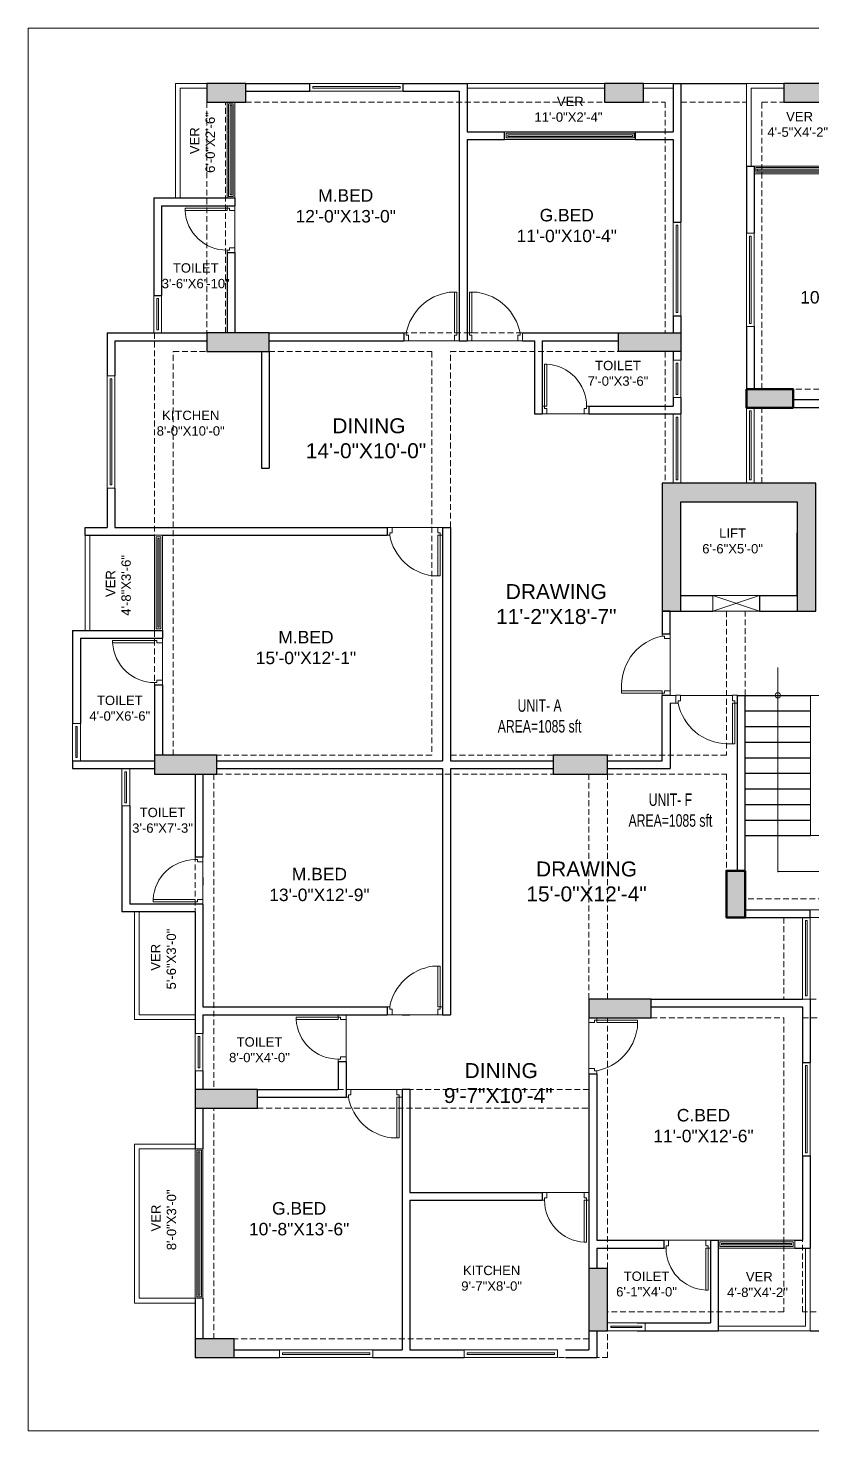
# Model space of a CAD drawing. Header units: feet. Extents: x 26 to 44756, y -209071 to 1253.
# Drawn here: x 26 to 529, y 95 to 996 of the extents above; entities that cross this region are included whole.
import ezdxf

# ---------------------------------------------------------------- set-up
doc = ezdxf.new("R2010")
doc.units = ezdxf.units.FT
doc.header["$MEASUREMENT"] = 0
doc.linetypes.add('DASHED2', pattern=[0.375, 0.25, -0.125])
doc.layers.get('0').update_dxf_attribs({"lineweight": 0})
for name, color, linetype, lineweight in [('Beam_Zakirul', 3, 'Continuous', 15), ('COLUMN', 1, 'Continuous', 50), ('Column Hatch_Zakirul', 126, 'Continuous', 5), ('Column_Zakirul', 10, 'Continuous', 30), ('DOOR', 13, 'Continuous', 20), ('VER', 30, 'Continuous', 15), ('wall', 250, 'Continuous', 0), ('WALL (I)', 7, 'Continuous', 0), ('WALL 0.30', 3, 'Continuous', 0), ('WIN', 132, 'Continuous', 9)]:
    doc.layers.add(name, color=color, linetype=linetype, lineweight=lineweight)
doc.styles.add('a', font='times.ttf', dxfattribs={"height": 1})
doc.styles.add('arial narrow', font='ARIALN.TTF')
doc.styles.add('TNR', font='ARIALN.TTF', dxfattribs={"width": 0.7, "height": 8})

# ---------------------------------------------------------------- blocks, each defined once
blk = doc.blocks.new('d 36')
at = {"layer": 'DOOR'}
for p, q in [((114513.84, 20341.86), (114508.84, 20341.86)), ((114512.34, 20315.79), (114512.34, 20341.86)), ((114513.84, 20315.79), (114513.84, 20341.86)), ((114479.84, 20315.79), (114481.34, 20315.79)), ((114479.84, 20310.79), (114482.84, 20310.79)), ((114481.34, 20314.29), (114482.84, 20314.29)), ((114482.84, 20310.79), (114512.34, 20310.79)), ((114512.34, 20315.79), (114513.84, 20315.79)), ((114513.84, 20314.29), (114512.34, 20314.29)), ((114515.34, 20310.79), (114512.34, 20310.79)), ((114515.34, 20315.79), (114513.84, 20315.79))]:
    blk.add_line(p, q, dxfattribs=at)
for points in [[(114481.34, 20314.29), (114481.34, 20315.79)], [(114482.84, 20310.79), (114482.84, 20314.29)], [(114512.34, 20310.79), (114512.34, 20314.29)], [(114513.84, 20314.29), (114513.84, 20315.79)]]:
    blk.add_lwpolyline(points, dxfattribs=at)
blk.add_arc((114513.35, 20309.56), 32.61, 97.94778, 168.98864, dxfattribs=at)
blk = doc.blocks.new('D2')
at = {"layer": 'DOOR', "linetype": 'ByBlock'}
for p, q in [((-5, 0), (-5, -1.5)), ((0, 0), (0, -3)), ((-3.5, -1.5), (-3.5, -3)), ((-31.96, -27), (-31.96, -28.5)), ((-5, -27), (-31.96, -27)), ((-5, -27), (-5, -28.5)), ((-3.5, -28.5), (-3.5, -27)), ((0, -30), (0, -27)), ((-5, -28.5), (-31.96, -28.5)), ((-5, -30), (-5, -28.5))]:
    blk.add_line(p, q, dxfattribs=at)
for points in [[(-3.5, -1.5), (-5, -1.5)], [(0, -3), (-3.5, -3)], [(0, -27), (-3.5, -27)], [(-3.5, -28.5), (-5, -28.5)]]:
    blk.add_lwpolyline(points, dxfattribs=at)
blk.add_arc((-5, -28.5), 27, 90, 176.81526, dxfattribs=at)
blk = doc.blocks.new('DOOOO')
at = {"layer": 'DOOR'}
blk.add_line((103921.78, 4820.01), (103945.78, 4820.01), dxfattribs=at)
at = {"layer": 'DOOR', "rotation": 270}
blk.add_blockref('D2', (103948.78, 4820.01), dxfattribs=at)
blk = doc.blocks.new('d40')
at = {"layer": 'DOOR'}
for p, q in [((66129.59, 28438.54), (66124.59, 28438.54)), ((66128.09, 28412.47), (66128.09, 28438.54)), ((66129.59, 28412.47), (66129.59, 28438.54)), ((66091.59, 28412.47), (66093.09, 28412.47)), ((66093.09, 28410.97), (66094.59, 28410.97)), ((66128.09, 28412.47), (66129.59, 28412.47)), ((66129.59, 28410.97), (66128.09, 28410.97)), ((66131.09, 28412.47), (66129.59, 28412.47)), ((66091.59, 28407.47), (66094.59, 28407.47)), ((66131.09, 28407.47), (66128.09, 28407.47))]:
    blk.add_line(p, q, dxfattribs=at)
for points in [[(66093.09, 28410.97), (66093.09, 28412.47)], [(66094.59, 28407.47), (66094.59, 28410.97)], [(66128.09, 28407.47), (66128.09, 28410.97)], [(66129.59, 28410.97), (66129.59, 28412.47)]]:
    blk.add_lwpolyline(points, dxfattribs=at)
blk.add_arc((66124.92, 28406.07), 32.47, 90.58736, 168.63094, dxfattribs=at)

msp = doc.modelspace()

# ---------------------------------------------------------------- hatches: boundary and pattern name
at = {"layer": 'Column Hatch_Zakirul'}
h = msp.add_hatch(dxfattribs=at)
h.set_pattern_fill('AR-CONC', color=256, scale=0.8, style=0)
h.set_pattern_definition([(50, (-10110.084, 21324.4655), (5.7380815, -0.5020171), [0.6, -6.6]), (355, (-10110.084, 21324.4655), (-1.1100107, 6.017537), [0.48, -5.28]), (100.451444, (-10109.6057, 21324.4237), (4.6280708, 5.5155199), [0.5099215, -5.6091369]), (46.1842, (-10110.084, 21326.0655), (8.5379306, -1.3241542), [0.9, -9.9]), (96.635635, (-10109.372, 21325.955), (7.4772956, 7.7929488), [0.7648827, -8.41371]), (351.184164, (-10110.084, 21326.0655), (7.4772956, 7.7929488), [0.72, -7.92]), (21, (-10109.284, 21325.6655), (4.7752564, -3.2209511), [0.6, -6.6]), (326, (-10109.284, 21325.6655), (1.9465227, 5.8012004), [0.48, -5.28]), (71.451445, (-10108.886, 21325.397), (6.721779, 2.5802492), [0.5099215, -5.6091369]), (37.5, (-10110.0839, 21324.4655), (0.09727884, 2.66315083), [0, -5.216, 0, -5.36, 0, -5.3]), (7.5, (-10110.084, 21324.4655), (2.1045563, 3.1552937), [0, -3.056, 0, -5.096, 0, -2.02]), (327.5, (-10111.8679, 21324.4655), (4.27057949, -0.18043897), [0, -2, 0, -6.24, 0, -8.28]), (317.5, (-10112.668, 21324.4655), (4.66548935, 0.80083986), [0, -2.6, 0, -4.144, 0, -5.88])])
h.paths.add_polyline_path([(758.43, 763.9), (770.43, 763.9), (770.43, 723.9), (758.43, 723.9)])
h.paths.add_polyline_path([(395.61, 959.99), (395.61, 947.99), (420.61, 947.99), (420.61, 959.99)])
h.paths.add_polyline_path([(510.61, 959.99), (510.61, 947.99), (535.61, 947.99), (535.61, 959.99)])
h.paths.add_polyline_path([(385.61, 159.7), (397.61, 159.7), (397.61, 199.7), (385.61, 199.7)])
h.paths.add_polyline_path([(1177.93, 948.02), (1189.93, 948.02), (1189.93, 973.02), (1177.93, 973.02)])
h.paths.add_polyline_path([(404.61, 799.9), (444.61, 799.9), (444.61, 787.9), (404.61, 787.9)])
h.paths.add_polyline_path([(936.83, 567.36), (924.83, 567.36), (924.83, 485.15), (1038.83, 485.15), (1038.83, 567.36), (1026.83, 567.36), (1026.83, 497.15), (936.83, 497.15)])
h.paths.add_polyline_path([(531.11, 703.58), (432.61, 703.58), (432.61, 621.36), (444.61, 621.36), (444.61, 691.58), (519.11, 691.58), (519.11, 621.36), (531.11, 621.36)])
h.paths.add_polyline_path([(362.61, 528.88), (362.61, 516.88), (397.61, 516.88), (397.61, 528.88)])
h.paths.add_polyline_path([(700.82, 567.36), (700.82, 555.36), (730.82, 555.36), (730.82, 567.36)])
h.paths.add_polyline_path([(486.61, 763.9), (486.61, 751.9), (516.61, 751.9), (516.61, 763.9)])
h.paths.add_polyline_path([(973.83, 392.46), (985.83, 392.46), (985.83, 427.46), (973.83, 427.46)])
h.paths.add_polyline_path([(385.61, 372.46), (385.61, 360.46), (425.61, 360.46), (425.61, 372.46)])
h.paths.add_polyline_path([(672.82, 372.46), (672.82, 360.46), (712.82, 360.46), (712.82, 372.46)])
h.paths.add_polyline_path([(605.81, 621.36), (605.81, 633.36), (575.81, 633.36), (575.81, 621.36)])
h.paths.add_polyline_path([(485.81, 454.82), (473.81, 454.82), (473.81, 424.82), (485.81, 424.82)])
h.paths.add_polyline_path([(587.81, 454.82), (575.81, 454.82), (575.81, 424.82), (587.81, 424.82)])
h.paths.add_polyline_path([(140.43, 799.9), (140.43, 787.9), (180.43, 787.9), (180.43, 799.9)])
h.paths.add_polyline_path([(1181.43, 485.15), (1196.43, 485.15), (1196.43, 530.15), (1181.43, 530.15)])
h.paths.add_polyline_path([(140.43, 959.99), (140.43, 947.99), (165.43, 947.99), (165.43, 959.99)])
h.paths.add_polyline_path([(106.94, 528.88), (106.94, 516.88), (146.94, 516.88), (146.94, 528.88)])
h.paths.add_polyline_path([(1311.43, 763.9), (1311.43, 751.9), (1276.43, 751.9), (1276.43, 763.9)])
h.paths.add_polyline_path([(1061.83, 763.9), (1061.83, 751.9), (1026.83, 751.9), (1026.83, 763.9)])
h.paths.add_polyline_path([(906.83, 763.9), (906.83, 751.9), (936.83, 751.9), (936.83, 763.9)])
h.paths.add_polyline_path([(740.43, 959.99), (740.43, 944.99), (770.43, 944.99), (770.43, 959.99)])
h.paths.add_polyline_path([(1414.43, 746.4), (1426.43, 746.4), (1426.43, 776.4), (1414.43, 776.4)])
h.paths.add_polyline_path([(985.83, 189.7), (985.83, 219.7), (973.83, 219.7), (973.83, 189.7)])
h.paths.add_polyline_path([(1181.43, 216.14), (1193.43, 216.14), (1193.43, 246.14), (1181.43, 246.14)])
h.paths.add_polyline_path([(712.82, 189.7), (712.82, 219.7), (700.82, 219.7), (700.82, 189.7)])
h.paths.add_polyline_path([(1414.43, 938.02), (1426.43, 938.02), (1426.43, 973.02), (1414.43, 973.02)])
h.paths.add_polyline_path([(948.83, 943.02), (960.83, 943.02), (960.83, 973.02), (948.83, 973.02)])
h.paths.add_polyline_path([(1391.43, 497.36), (1391.43, 485.36), (1426.43, 485.36), (1426.43, 497.36)])
h.paths.add_polyline_path([(1357.55, 216.14), (1369.55, 216.14), (1369.55, 241.14), (1357.55, 241.14)])
h.paths.add_polyline_path([(132.94, 314.46), (132.94, 302.46), (172.94, 302.46), (172.94, 314.46)])
h.paths.add_polyline_path([(132.94, 154.46), (132.94, 142.46), (157.94, 142.46), (157.94, 154.46)])

# ---------------------------------------------------------------- linework, layer by layer
at = {"color": 7, "lineweight": 25, "ltscale": 2}
for p, q in [((165.43, 959.99, 821.93), (206.43, 959.99, 821.93)), ((165.43, 954.99, 821.93), (206.43, 954.99, 821.93)), ((165.43, 954.99, 821.93), (206.43, 954.99, 821.93)), ((206.43, 954.99, 821.93), (206.43, 959.99, 821.93)), ((266.43, 959.99, 821.93), (307.43, 959.99, 821.93)), ((266.43, 954.99, 821.93), (266.43, 959.99, 821.93)), ((266.43, 954.99, 821.93), (296.43, 954.99, 821.93)), ((266.43, 954.99, 821.93), (302.43, 954.99, 821.93)), ((302.43, 954.99, 821.93), (302.43, 794.9, 821.93)), ((307.43, 959.99, 821.93), (307.43, 928.99, 821.93)), ((439.61, 959.99, 821.93), (439.61, 928.93, 821.93)), ((439.61, 959.99, 821.93), (486.61, 959.99, 821.93)), ((444.61, 959.99, 821.93), (444.61, 870.95, 821.93)), ((444.61, 959.99, 821.93), (444.61, 870.95, 821.93)), ((307.43, 928.99, 821.93), (331.52, 928.99, 821.93)), ((331.52, 923.99, 821.93), (331.52, 928.99, 821.93)), ((415.52, 928.93, 821.93), (439.61, 928.93, 821.93)), ((415.52, 923.93, 821.93), (415.52, 928.93, 821.93)), ((307.43, 923.99, 821.93), (307.43, 794.9, 821.93)), ((307.43, 923.99, 821.93), (331.52, 923.99, 821.93)), ((415.52, 923.93, 821.93), (439.61, 923.93, 821.93)), ((439.61, 923.93, 821.93), (439.61, 870.95, 821.93)), ((439.61, 914.99, 821.93), (439.61, 870.95, 821.93)), ((486.61, 906.97, 821.93), (491.61, 906.97, 821.93)), ((486.61, 906.97, 821.93), (486.61, 863.94, 821.93)), ((491.61, 906.97, 821.93), (491.61, 863.94, 821.93)), ((106.43, 886.49, 821.93), (106.43, 823.9, 821.93)), ((106.43, 886.49, 821.93), (153.43, 886.49, 821.93)), ((153.43, 886.49, 821.93), (158.43, 886.49, 821.93)), ((158.43, 886.49, 821.93), (158.43, 881.49, 821.93)), ((111.43, 881.49, 821.93), (111.43, 823.9, 821.93)), ((111.43, 881.49, 821.93), (158.43, 881.49, 821.93)), ((439.61, 870.95, 821.93), (444.61, 870.95, 821.93)), ((153.43, 851.49, 821.93), (153.43, 799.9, 821.93)), ((153.43, 851.49, 821.93), (158.43, 851.49, 821.93)), ((158.43, 851.49, 821.93), (158.43, 799.9, 821.93)), ((106.43, 823.9, 821.93), (111.43, 823.9, 821.93)), ((439.61, 810.95, 821.93), (439.61, 799.9, 821.93)), ((439.61, 810.95, 821.93), (439.61, 799.9, 821.93)), ((439.61, 810.95, 821.93), (444.61, 810.95, 821.93)), ((444.61, 810.95, 821.93), (444.61, 799.9, 821.93)), ((444.61, 810.95, 821.93), (444.61, 782.4, 821.93)), ((486.61, 803.94, 821.93), (486.61, 763.9, 821.93)), ((491.61, 803.94, 821.93), (491.61, 763.9, 821.93)), ((76.52, 799.9, 821.93), (140.43, 799.9, 821.93)), ((76.52, 799.9, 821.93), (76.52, 772.36, 821.93)), ((81.52, 794.9, 821.93), (140.43, 794.9, 821.93)), ((81.52, 794.9, 821.93), (81.52, 772.36, 821.93)), ((180.43, 799.9, 821.93), (266.93, 799.9, 821.93)), ((180.43, 794.9, 821.93), (266.93, 794.9, 821.93)), ((266.93, 799.9, 821.93), (266.93, 794.9, 821.93)), ((302.43, 794.9, 821.93), (307.43, 794.9, 821.93)), ((342.93, 799.9, 821.93), (439.61, 799.9, 821.93)), ((342.93, 794.9, 821.93), (350.61, 794.9, 821.93)), ((350.61, 794.9, 821.93), (350.61, 747.9, 821.93)), ((355.61, 794.9, 821.93), (355.61, 747.9, 821.93)), ((355.61, 794.9, 821.93), (404.61, 794.9, 821.93)), ((175.43, 787.9, 821.93), (175.43, 713.05, 821.93)), ((180.43, 787.9, 821.93), (180.43, 713.05, 821.93)), ((439.61, 787.9, 821.93), (439.61, 782.4, 821.93)), ((439.61, 787.9, 821.93), (439.61, 782.4, 821.93)), ((444.61, 787.9, 821.93), (444.61, 782.4, 821.93)), ((444.61, 787.9, 821.93), (444.61, 782.4, 821.93)), ((439.61, 758.4, 821.93), (439.61, 752.9, 821.93)), ((439.61, 758.4, 821.93), (439.61, 752.9, 821.93)), ((444.61, 758.4, 821.93), (444.61, 747.9, 821.93)), ((444.61, 758.4, 821.93), (444.61, 747.9, 821.93)), ((622.79, 756.9, 821.93), (516.61, 756.9, 821.93)), ((350.61, 747.9, 821.93), (355.61, 747.9, 821.93)), ((385.61, 752.9, 821.93), (385.61, 747.9, 821.93)), ((385.61, 752.9, 821.93), (439.61, 752.9, 821.93)), ((385.61, 747.9, 821.93), (444.61, 747.9, 821.93)), ((622.79, 751.9, 821.93), (516.61, 751.9, 821.93)), ((175.43, 713.05, 821.93), (180.43, 713.05, 821.93)), ((76.52, 700.36, 821.93), (76.52, 675.05, 821.93)), ((76.52, 700.36, 821.93), (76.52, 675.05, 821.93)), ((81.52, 700.36, 821.93), (81.52, 675.05, 821.93)), ((81.52, 700.36, 821.93), (81.52, 675.05, 821.93)), ((459.11, 691.58, 821.93), (519.11, 691.58, 821.93)), ((62.35, 675.05, 821.93), (76.52, 675.05, 821.93)), ((62.35, 670.05, 821.93), (62.35, 675.05, 821.93)), ((62.35, 670.05, 821.93), (106.94, 670.05, 821.93)), ((81.52, 675.05, 821.93), (256.25, 675.05, 821.93)), ((111.94, 670.05, 821.93), (256.25, 670.05, 821.93)), ((256.25, 675.05, 821.93), (256.25, 670.05, 821.93)), ((291.75, 675.05, 821.93), (291.75, 525.38, 821.93)), ((291.75, 675.05, 821.93), (296.75, 675.05, 821.93)), ((296.75, 675.05, 821.93), (296.75, 525.38, 821.93)), ((519.11, 631.36, 821.93), (519.11, 671.58, 821.93)), ((444.61, 631.36, 821.93), (465.11, 631.36, 821.93)), ((495.11, 631.36, 821.93), (495.11, 621.36, 821.93)), ((495.11, 631.36, 821.93), (519.11, 631.36, 821.93)), ((444.61, 621.36, 821.93), (465.11, 621.36, 821.93)), ((495.11, 621.36, 821.93), (529.04, 621.36, 821.93)), ((54.35, 609.05, 821.93), (54.35, 549.38, 821.93)), ((54.35, 609.05, 821.93), (106.94, 609.05, 821.93)), ((59.35, 604.05, 821.93), (59.35, 549.38, 821.93)), ((59.35, 604.05, 821.93), (111.94, 604.05, 821.93)), ((106.94, 609.05, 821.93), (111.94, 609.05, 821.93)), ((111.94, 609.05, 821.93), (111.94, 604.05, 821.93)), ((106.94, 574.05, 821.93), (111.94, 574.05, 821.93)), ((106.94, 574.05, 821.93), (106.94, 525.99, 821.93)), ((111.94, 574.05, 821.93), (111.94, 528.88, 821.93)), ((432.61, 525.38), (432.61, 567.36)), ((437.61, 567.36), (432.61, 567.36)), ((480.81, 454.82, 821.93), (480.81, 567.36, 821.93)), ((480.81, 567.36, 821.93), (527.81, 567.36, 821.93)), ((485.81, 454.82, 821.93), (485.81, 567.36, 821.93)), ((437.61, 562.36), (437.61, 520.38)), ((485.81, 557.36, 821.93), (527.81, 557.36, 821.93)), ((485.81, 547.36, 821.93), (527.81, 547.36, 821.93)), ((485.81, 537.36, 821.93), (527.81, 537.36, 821.93)), ((54.35, 525.38, 821.93), (54.35, 520.38, 821.93)), ((54.35, 525.38, 821.93), (106.94, 525.38, 821.93)), ((146.94, 525.38, 821.93), (291.75, 525.38, 821.93)), ((296.75, 525.38, 821.93), (362.61, 525.38, 821.93)), ((397.61, 525.38, 821.93), (432.61, 525.38, 821.93)), ((485.81, 527.36, 821.93), (527.81, 527.36, 821.93)), ((54.35, 520.38, 821.93), (106.94, 520.38, 821.93)), ((132.94, 516.88, 821.93), (132.94, 463.46, 821.93)), ((137.94, 516.88, 821.93), (137.94, 463.46, 821.93)), ((146.94, 520.38, 821.93), (291.75, 520.38, 821.93)), ((291.75, 520.38, 821.93), (291.75, 362.46, 821.93)), ((296.75, 520.38, 821.93), (296.75, 362.46, 821.93)), ((296.75, 520.38, 821.93), (362.61, 520.38, 821.93)), ((397.61, 520.38, 821.93), (437.61, 520.38, 821.93)), ((485.81, 517.36, 821.93), (527.81, 517.36, 821.93)), ((485.81, 507.36, 821.93), (527.81, 507.36, 821.93)), ((85.94, 496.38, 821.93), (85.94, 428.46, 821.93)), ((90.94, 496.38, 821.93), (90.94, 433.46, 821.93)), ((485.81, 497.36, 821.93), (527.81, 497.36, 821.93)), ((485.81, 487.36, 821.93), (527.81, 487.36, 821.93)), ((485.81, 477.36, 821.93), (527.81, 477.36, 821.93)), ((137.94, 463.46, 821.93), (132.94, 463.46, 821.93)), ((137.94, 450.46, 821.93), (137.94, 445.46, 821.93)), ((137.94, 433.46, 821.93), (90.94, 433.46, 821.93)), ((137.94, 433.46, 821.93), (137.94, 367.46, 821.93)), ((132.94, 428.46, 821.93), (85.94, 428.46, 821.93)), ((132.94, 428.46, 821.93), (132.94, 350.46, 821.93)), ((485.81, 429.82, 821.93), (527.6, 429.82, 821.93)), ((485.81, 424.82, 821.93), (527.6, 424.82, 821.93)), ((527.6, 424.82, 821.93), (527.6, 429.82, 821.93)), ((425.61, 372.46, 821.93), (517.61, 372.46, 821.93)), ((425.61, 372.46, 821.93), (522.61, 372.46, 821.93)), ((527.6, 372.46, 821.93), (527.6, 331.79, 821.93)), ((137.94, 367.46, 821.93), (256.25, 367.46, 821.93)), ((137.94, 362.46, 821.93), (256.25, 362.46, 821.93)), ((137.94, 362.46, 821.93), (137.94, 350.46, 821.93)), ((256.25, 367.46, 821.93), (256.25, 362.46, 821.93)), ((265.75, 362.46, 821.93), (270.75, 362.46, 821.93)), ((291.75, 362.46, 821.93), (296.75, 362.46, 821.93)), ((425.61, 367.46, 821.93), (522.6, 367.46, 821.93)), ((522.6, 367.46, 821.93), (522.6, 331.79, 821.93)), ((132.94, 326.46, 821.93), (132.94, 314.46, 821.93)), ((137.94, 326.46, 821.93), (137.94, 314.46, 821.93)), ((224.75, 332.46, 821.93), (229.75, 332.46, 821.93)), ((224.75, 332.46, 821.93), (224.75, 314.46, 821.93)), ((229.75, 332.46, 821.93), (229.75, 309.46, 821.93)), ((385.61, 324.46, 821.93), (385.61, 171.7, 821.93)), ((385.61, 324.46, 821.93), (390.61, 324.46, 821.93)), ((390.61, 324.46, 821.93), (390.61, 217.7, 821.93)), ((522.6, 331.79, 821.93), (527.6, 331.79, 821.93)), ((172.94, 314.46, 821.93), (224.75, 314.46, 821.93)), ((172.94, 309.46, 821.93), (229.75, 309.46, 821.93)), ((265.75, 314.65, 821.93), (270.75, 314.65, 821.93)), ((265.75, 314.65, 821.93), (265.75, 147.46, 821.93)), ((270.75, 314.65, 821.93), (270.75, 248.46, 821.93)), ((132.94, 302.46, 821.93), (132.94, 276.46, 821.93)), ((137.94, 302.46, 821.93), (137.94, 276.46, 821.93)), ((522.6, 271.79, 821.93), (522.6, 217.73, 821.93)), ((522.6, 271.79, 821.93), (527.6, 271.79, 821.93)), ((527.6, 271.79, 821.93), (527.6, 212.7, 821.93)), ((270.75, 248.46, 821.93), (355.61, 248.46, 821.93)), ((270.75, 243.46, 821.93), (355.61, 243.46, 821.93)), ((270.75, 243.46, 821.93), (270.75, 147.46, 821.93)), ((355.61, 248.46, 821.93), (355.61, 243.46, 821.93)), ((390.61, 217.7, 821.93), (433.61, 217.7, 821.93)), ((433.61, 217.7, 821.93), (433.61, 212.7, 821.93)), ((463.61, 217.7, 821.93), (468.61, 217.7, 821.93)), ((463.61, 217.7, 821.93), (463.61, 164.7, 821.93)), ((468.61, 217.7, 821.93), (468.61, 159.7, 821.93)), ((517.61, 217.73, 821.93), (522.6, 217.73, 821.93)), ((390.61, 212.7, 821.93), (433.61, 212.7, 821.93)), ((390.61, 212.7, 821.93), (390.61, 199.7, 821.93)), ((517.61, 212.7, 821.93), (527.6, 212.7, 821.93)), ((132.94, 180.46, 821.93), (132.94, 154.46, 821.93)), ((137.94, 180.46, 821.93), (137.94, 154.46, 821.93)), ((416.61, 164.7, 821.93), (463.61, 164.7, 821.93)), ((385.61, 159.7, 821.93), (385.61, 147.46, 821.93)), ((390.61, 159.7, 821.93), (390.61, 142.46, 821.93)), ((416.61, 159.7, 821.93), (468.61, 159.7, 821.93)), ((527.6, 159.7, 821.93), (575.81, 159.7, 821.93)), ((157.94, 147.46, 821.93), (187.01, 147.46, 821.93)), ((247.01, 147.46, 821.93), (265.75, 147.46, 821.93)), ((270.75, 147.46, 821.93), (305.5, 147.46, 821.93)), ((370.5, 147.46, 821.93), (385.61, 147.46, 821.93)), ((157.94, 142.46, 821.93), (187.01, 142.46, 821.93)), ((247.01, 142.46, 821.93), (305.5, 142.46, 821.93)), ((370.5, 142.46, 821.93), (390.61, 142.46, 821.93))]:
    msp.add_line(p, q, dxfattribs=at)
for p, q in [((342.93, 794.9, 821.93), (342.93, 799.9, 821.93)), ((437.61, 567.36), (441.31, 567.36, 821.93)), ((441.31, 567.36, 821.93), (441.31, 562.36, 821.93)), ((441.31, 562.36, 821.93), (437.61, 562.36))]:
    msp.add_line(p, q)
msp.add_lwpolyline([(25.75, 995.52), (1505.28, 995.52), (1505.28, 95.37), (25.75, 95.37)], close=True)
msp.add_lwpolyline([(432.61, 606.86), (437.61, 606.86), (437.61, 621.36), (432.61, 621.36)], close=True, dxfattribs=at)
at = {"layer": 'Beam_Zakirul', "linetype": 'DASHED2', "lineweight": 13, "ltscale": 15, "elevation": 821.93}
for points in [[(395.61, 959.99), (165.43, 959.99), (165.43, 947.99), (395.61, 947.99)], [(510.61, 959.99), (420.61, 959.99), (420.61, 947.99), (434.61, 947.99), (434.61, 799.9), (444.61, 799.9), (444.61, 947.99), (486.61, 947.99), (486.61, 763.9), (496.61, 763.9), (496.61, 947.99), (510.61, 947.99)], [(152.43, 947.99), (140.43, 947.99), (140.43, 799.9), (152.43, 799.9)], [(118.94, 787.9), (140.43, 787.9), (140.43, 799.9), (106.94, 799.9), (106.94, 528.88), (118.94, 528.88)], [(296.75, 787.9), (404.61, 787.9), (404.61, 799.9), (180.43, 799.9), (180.43, 787.9), (284.75, 787.9), (284.75, 528.88), (146.94, 528.88), (146.94, 516.88), (362.61, 516.88), (362.61, 528.88), (296.75, 528.88)], [(444.61, 787.9), (434.61, 787.9), (434.61, 703.58), (444.61, 703.58)], [(758.43, 763.9), (516.61, 763.9), (516.61, 751.9), (758.43, 751.9)], [(496.61, 751.9), (486.61, 751.9), (486.61, 703.58), (496.61, 703.58)], [(485.81, 621.36), (519.11, 621.36), (519.11, 631.36), (444.61, 631.36), (444.61, 621.36), (473.81, 621.36), (473.81, 528.88), (397.61, 528.88), (397.61, 516.88), (473.81, 516.88), (473.81, 454.82), (485.81, 454.82)], [(144.94, 314.46), (132.94, 314.46), (132.94, 516.88), (144.94, 516.88)], [(397.61, 516.88), (385.61, 516.88), (385.61, 372.46), (397.61, 372.46)], [(397.61, 360.46), (385.61, 360.46), (385.61, 314.46), (172.94, 314.46), (172.94, 302.46), (385.61, 302.46), (385.61, 199.7), (397.61, 199.7)], [(570.82, 171.7), (522.61, 171.7), (522.61, 360.46), (570.82, 360.46)], [(144.94, 302.46), (132.94, 302.46), (132.94, 154.46), (144.94, 154.46)], [(397.61, 159.7), (385.61, 159.7), (385.61, 154.46), (157.94, 154.46), (157.94, 142.46), (397.49, 142.46)]]:
    msp.add_lwpolyline(points, close=True, dxfattribs=at)
for points in [[(575.81, 436.82), (485.81, 436.82), (485.81, 424.82), (510.61, 424.82), (510.61, 372.46), (425.61, 372.46), (425.61, 360.46), (510.61, 360.46), (510.61, 171.7), (397.61, 171.7), (397.61, 159.7), (712.82, 159.7)], [(570.82, 372.46), (522.61, 372.46), (522.61, 424.82), (575.81, 424.82)]]:
    msp.add_lwpolyline(points, dxfattribs=at)
at = {"layer": 'COLUMN', "ltscale": 85, "elevation": 821.93}
for points in [[(486.61, 763.9), (486.61, 751.9), (516.61, 751.9), (516.61, 763.9)], [(485.81, 454.82), (473.81, 454.82), (473.81, 424.82), (485.81, 424.82)]]:
    msp.add_lwpolyline(points, close=True, dxfattribs=at)
at = {"layer": 'Column_Zakirul', "ltscale": 85, "elevation": 821.93}
for points in [[(140.43, 959.99), (140.43, 947.99), (165.43, 947.99), (165.43, 959.99)], [(140.43, 959.99), (140.43, 947.99), (165.43, 947.99), (165.43, 959.99)], [(395.61, 959.99), (395.61, 947.99), (420.61, 947.99), (420.61, 959.99)], [(395.61, 959.99), (395.61, 947.99), (420.61, 947.99), (420.61, 959.99)], [(510.61, 959.99), (510.61, 947.99), (535.61, 947.99), (535.61, 959.99)], [(510.61, 959.99), (510.61, 947.99), (535.61, 947.99), (535.61, 959.99)], [(140.43, 799.9), (140.43, 787.9), (180.43, 787.9), (180.43, 799.9)], [(404.61, 799.9), (444.61, 799.9), (444.61, 787.9), (404.61, 787.9)], [(404.61, 799.9), (444.61, 799.9), (444.61, 787.9), (404.61, 787.9)], [(486.61, 763.9), (486.61, 751.9), (516.61, 751.9), (516.61, 763.9)], [(486.61, 763.9), (486.61, 751.9), (516.61, 751.9), (516.61, 763.9)], [(106.94, 528.88), (106.94, 516.88), (146.94, 516.88), (146.94, 528.88)], [(106.94, 528.88), (106.94, 516.88), (146.94, 516.88), (146.94, 528.88)], [(362.61, 528.88), (362.61, 516.88), (397.61, 516.88), (397.61, 528.88)], [(362.61, 528.88), (362.61, 516.88), (397.61, 516.88), (397.61, 528.88)], [(485.81, 454.82), (473.81, 454.82), (473.81, 424.82), (485.81, 424.82)], [(485.81, 454.82), (473.81, 454.82), (473.81, 424.82), (485.81, 424.82)], [(385.61, 372.46), (385.61, 360.46), (425.61, 360.46), (425.61, 372.46)], [(385.61, 372.46), (385.61, 360.46), (425.61, 360.46), (425.61, 372.46)], [(132.94, 314.46), (132.94, 302.46), (172.94, 302.46), (172.94, 314.46)], [(132.94, 314.46), (132.94, 302.46), (172.94, 302.46), (172.94, 314.46)], [(385.61, 159.7), (397.61, 159.7), (397.61, 199.7), (385.61, 199.7)], [(385.61, 159.7), (397.61, 159.7), (397.61, 199.7), (385.61, 199.7)], [(132.94, 154.46), (132.94, 142.46), (157.94, 142.46), (157.94, 154.46)], [(132.94, 154.46), (132.94, 142.46), (157.94, 142.46), (157.94, 154.46)]]:
    msp.add_lwpolyline(points, close=True, dxfattribs=at)
msp.add_lwpolyline([(180.43, 787.9), (180.43, 799.9), (140.43, 799.9), (140.43, 787.9), (180.43, 787.9)], dxfattribs=at)
at = {"layer": 'Column_Zakirul', "ltscale": 85}
msp.add_lwpolyline([(531.11, 703.58), (432.61, 703.58), (432.61, 621.36), (444.61, 621.36), (444.61, 691.58), (519.11, 691.58), (519.11, 621.36), (531.11, 621.36)], close=True, dxfattribs=at)
msp.add_lwpolyline([(531.11, 703.58), (432.61, 703.58), (432.61, 621.36), (444.61, 621.36), (444.61, 691.58), (519.11, 691.58), (519.11, 621.36), (531.11, 621.36)], close=True, dxfattribs=at)
at = {"layer": 'DOOR'}
for p, q in [((437.61, 603.86), (437.61, 570.36)), ((444.31, 567.36, 821.93), (477.81, 567.36, 821.93))]:
    msp.add_line(p, q, dxfattribs=at)
at = {"layer": 'VER', "ltscale": 85}
for p, q in [((120.41, 959.99, 821.93), (120.41, 886.49, 821.93)), ((140.43, 959.99, 821.93), (120.41, 959.99, 821.93)), ((123.41, 956.99, 821.93), (123.41, 886.49, 821.93)), ((140.43, 956.99, 821.93), (123.41, 956.99, 821.93)), ((307.43, 959.99, 821.93), (395.61, 959.99, 821.93)), ((307.43, 956.99, 821.93), (395.61, 956.99, 821.93)), ((420.61, 959.99, 821.93), (439.61, 959.99, 821.93)), ((420.61, 956.99, 821.93), (439.61, 956.99, 821.93)), ((486.61, 906.97, 821.93), (486.61, 959.99, 821.93)), ((510.61, 959.99, 821.93), (486.61, 959.99, 821.93)), ((489.61, 956.99, 821.93), (510.61, 956.99, 821.93)), ((489.61, 956.99, 821.93), (489.61, 906.97, 821.93)), ((62.35, 670.05, 821.93), (62.35, 609.05, 821.93)), ((65.35, 670.05, 821.93), (65.35, 609.05, 821.93)), ((527.81, 477.36, 821.93), (527.81, 567.36, 821.93)), ((93.94, 428.46, 821.93), (93.94, 359.46, 821.93)), ((96.94, 428.46, 821.93), (96.94, 362.46, 821.93)), ((132.94, 362.46, 821.93), (96.94, 362.46, 821.93)), ((132.94, 359.46, 821.93), (93.94, 359.46, 821.93)), ((93.94, 279.46, 821.93), (93.94, 177.46, 821.93)), ((132.94, 279.46, 821.93), (93.94, 279.46, 821.93)), ((96.94, 276.46, 821.93), (96.94, 180.46, 821.93)), ((137.94, 276.46, 821.93), (96.94, 276.46, 821.93)), ((524.6, 212.7, 821.93), (524.6, 162.7, 821.93)), ((527.6, 212.7, 821.93), (527.6, 159.7, 821.93)), ((137.94, 180.46, 821.93), (96.94, 180.46, 821.93)), ((132.94, 177.46, 821.93), (93.94, 177.46, 821.93)), ((468.61, 162.7, 821.93), (524.6, 162.7, 821.93)), ((468.61, 159.7, 821.93), (527.6, 159.7, 821.93))]:
    msp.add_line(p, q, dxfattribs=at)
at = {"layer": 'VER', "ltscale": 85, "elevation": 821.93}
msp.add_lwpolyline([(527.81, 567.36), (533.81, 567.36), (533.81, 477.36), (527.81, 477.36)], close=True, dxfattribs=at)
at = {"layer": 'wall', "color": 5, "ltscale": 85}
for p, q in [((495.11, 631.36, 821.93), (465.11, 621.36, 821.93)), ((495.11, 621.36, 821.93), (465.11, 631.36, 821.93)), ((506.81, 585.29, 821.93), (506.81, 453.93, 821.93)), ((506.81, 454.25, 821.93), (506.81, 567.36, 821.93)), ((554.81, 454.25, 821.93), (506.81, 454.25, 821.93))]:
    msp.add_line(p, q, dxfattribs=at)
at = {"layer": 'wall', "color": 5, "ltscale": 85, "elevation": 821.93}
for points in [[(206.43, 954.99), (266.43, 954.99), (266.43, 959.99), (206.43, 959.99)], [(208.43, 956.99), (264.43, 956.99), (264.43, 957.99), (208.43, 957.99)], [(158.43, 947.99), (153.43, 947.99), (153.43, 886.49), (158.43, 886.49)], [(157.43, 946.99), (154.43, 946.99), (154.43, 887.49), (157.43, 887.49)], [(156.43, 945.99), (155.43, 945.99), (155.43, 888.49), (156.43, 888.49)], [(331.52, 923.99), (415.52, 923.99), (415.52, 928.99), (331.52, 928.99)], [(332.52, 924.99), (414.52, 924.99), (414.52, 927.99), (332.52, 927.99)], [(333.52, 925.99), (413.52, 925.99), (413.52, 926.99), (333.52, 926.99)], [(491.61, 906.97), (542.96, 906.97), (542.96, 901.97), (491.61, 901.97)], [(492.61, 905.97), (541.96, 905.97), (541.96, 902.97), (492.61, 902.97)], [(493.61, 904.97), (540.96, 904.97), (540.96, 903.97), (493.61, 903.97)], [(439.61, 870.95), (444.61, 870.95), (444.61, 810.95), (439.61, 810.95)], [(441.61, 868.95), (442.61, 868.95), (442.61, 812.95), (441.61, 812.95)], [(486.61, 863.94), (491.61, 863.94), (491.61, 803.94), (486.61, 803.94)], [(488.61, 861.94), (489.61, 861.94), (489.61, 805.94), (488.61, 805.94)], [(111.43, 823.9), (106.43, 823.9), (106.43, 799.9), (111.43, 799.9)], [(109.43, 821.9), (108.43, 821.9), (108.43, 801.9), (109.43, 801.9)], [(444.61, 782.4), (439.61, 782.4), (439.61, 758.4), (444.61, 758.4)], [(442.61, 780.4), (441.61, 780.4), (441.61, 760.4), (442.61, 760.4)], [(76.52, 772.36), (81.52, 772.36), (81.52, 700.36), (76.52, 700.36)], [(78.52, 770.36), (79.52, 770.36), (79.52, 702.36), (78.52, 702.36)], [(444.61, 747.9), (439.61, 747.9), (439.61, 703.58), (444.61, 703.58)], [(491.61, 751.9), (486.61, 751.9), (486.61, 703.58), (491.61, 703.58)], [(489.61, 749.9), (488.61, 749.9), (488.61, 705.58), (489.61, 705.58)], [(442.61, 745.9), (441.61, 745.9), (441.61, 705.58), (442.61, 705.58)], [(106.94, 609.05), (111.94, 609.05), (111.94, 670.05), (106.94, 670.05)], [(107.94, 610.05), (110.94, 610.05), (110.94, 669.05), (107.94, 669.05)], [(108.94, 611.05), (109.94, 611.05), (109.94, 668.05), (108.94, 668.05)], [(495.11, 631.36), (465.11, 631.36), (465.11, 621.36), (495.11, 621.36)], [(59.35, 549.38), (54.35, 549.38), (54.35, 525.38), (59.35, 525.38)], [(57.35, 547.38), (56.35, 547.38), (56.35, 527.38), (57.35, 527.38)], [(90.94, 520.38), (85.94, 520.38), (85.94, 496.38), (90.94, 496.38)], [(88.94, 518.38), (87.94, 518.38), (87.94, 498.38), (88.94, 498.38)], [(522.6, 424.82), (527.6, 424.82), (527.6, 372.46), (522.6, 372.46)], [(527.6, 424.82), (575.81, 424.82), (575.81, 429.82), (527.6, 429.82)], [(524.6, 422.82), (525.6, 422.82), (525.6, 374.46), (524.6, 374.46)], [(137.94, 350.46), (132.94, 350.46), (132.94, 326.46), (137.94, 326.46)], [(135.94, 348.46), (134.94, 348.46), (134.94, 328.46), (135.94, 328.46)], [(522.6, 331.79), (527.6, 331.79), (527.6, 271.79), (522.6, 271.79)], [(524.6, 329.79), (525.6, 329.79), (525.6, 273.79), (524.6, 273.79)], [(132.94, 276.46), (137.94, 276.46), (137.94, 180.46), (132.94, 180.46)], [(133.94, 275.46), (136.94, 275.46), (136.94, 181.46), (133.94, 181.46)], [(134.94, 274.46), (135.94, 274.46), (135.94, 182.46), (134.94, 182.46)], [(517.61, 212.7), (468.61, 212.7), (468.61, 217.7), (517.61, 217.7)], [(516.61, 213.7), (469.61, 213.7), (469.61, 216.7), (516.61, 216.7)], [(515.61, 214.7), (470.61, 214.7), (470.61, 215.7), (515.61, 215.7)], [(397.61, 159.7), (421.61, 159.7), (421.61, 164.7), (397.61, 164.7)], [(399.61, 161.7), (419.61, 161.7), (419.61, 162.7), (399.61, 162.7)], [(187.01, 142.46), (247.01, 142.46), (247.01, 147.46), (187.01, 147.46)], [(189.01, 144.46), (245.01, 144.46), (245.01, 145.46), (189.01, 145.46)], [(305.5, 142.46), (365.5, 142.46), (365.5, 147.46), (305.5, 147.46)], [(307.5, 144.46), (363.5, 144.46), (363.5, 145.46), (307.5, 145.46)]]:
    msp.add_lwpolyline(points, close=True, dxfattribs=at)
at = {"layer": 'wall', "color": 5, "ltscale": 85}
msp.add_circle((506.81, 567.36, 821.93), 1.71, dxfattribs=at)

# ---------------------------------------------------------------- block references
at = {"layer": 'wall', "color": 0, "xscale": -1, "rotation": 90}
for p in [(4978.43, 104800.27, 821.93), (4931.95, 104522.82, 821.93), (5049.75, 104281.23, 821.93)]:
    msp.add_blockref('DOOOO', p, dxfattribs=at)
at = {"layer": 'wall', "color": 0}
msp.add_blockref('DOOOO', (-103563.17, -4072.1, 821.93), dxfattribs=at)
for p, rotation in [((4957.95, -103485.32, 821.93), 90), ((104304.38, 5068.46, 821.93), 180), ((104382.33, 5037.71, 821.93), 180)]:
    msp.add_blockref('DOOOO', p, dxfattribs=dict(at, rotation=rotation))
at = {"layer": 'WALL 0.30', "xscale": -1}
for p, rotation in [((28845.08, 66698.45), 90), ((-65650.28, 28974.84, 821.93), 180)]:
    msp.add_blockref('d40', p, dxfattribs=dict(at, rotation=rotation))
at = {"layer": 'WIN', "color": 4}
for p in [(-114212.91, -19515.89, 821.93), (-114223.59, -19948.34, 821.93)]:
    msp.add_blockref('d 36', p, dxfattribs=at)
at = {"layer": 'WIN', "color": 4, "xscale": -1}
msp.add_blockref('d 36', (114822.76, -19515.89, 821.93), dxfattribs=at)
for p, rotation in [((-114223.59, 20985.84, 821.93), 180), ((-19925.19, -114154.88, 821.93), 270), ((-114250.09, 20625.25, 821.93), 180)]:
    msp.add_blockref('d 36', p, dxfattribs=dict(at, rotation=rotation))

# ---------------------------------------------------------------- texts
at = {"layer": 'WALL (I)', "lineweight": 30}
for s, insert, char_height, attachment_point, style in [('{\\fArial|b0|i0|c0|p34; VER\\P11\'-0"X2\'-4"}', (372.47, 935.33), 6, 8, 'arial narrow'), ('{\\fArial|b0|i0|c0|p34; VER\\P4\'-5"X4\'-2"}', (519.57, 933.71), 6, 5, 'arial narrow'), ('{\\fArial|b0|i0|c0|p34;M.BED\\P12\'-0"X13\'-0"}', (229.56, 870.67), 8, 8, 'a'), ('{\\fArial|b0|i0|c0|p34;G.BED\\P11\'-0"X10\'-4"}', (371.36, 858.03), 8, 8, 'a'), ('{\\fArial|b0|i0|c0|p34;C.BED\\P10\'-6"X12\'-1"}', (553.34, 818.67), 8, 8, 'a'), ('{\\fArial|b0|i0|c0|p34;M.BED\\P15\'-0"X12\'-1"}', (204.04, 587.28), 8, 8, 'a'), ('{\\fArial|b0|i0|c0|p34;M.BED\\P13\'-0"X12\'-9"}', (212.68, 435.24), 8, 8, 'a'), ('{\\fArial|b0|i0|c0|p34;C.BED\\P11\'-0"X12\'-6"}', (459.08, 280.52), 8, 8, 'a'), ('{\\fArial|b0|i0|c0|p34;G.BED\\P10\'-8"X13\'-6"}', (199.67, 220.75), 8, 8, 'a'), ('{\\fArial|b0|i0|c0|p34; VER\\P4\'-8"X4\'-2"}', (493.74, 189.28), 6, 5, 'arial narrow')]:
    msp.add_mtext(s, dxfattribs=dict(at, insert=insert, char_height=char_height, attachment_point=attachment_point, style=style))
at = {"layer": 'WALL (I)', "lineweight": 30, "char_height": 6, "attachment_point": 8, "rotation": 90, "style": 'arial narrow'}
for s, insert in [('{\\fArial|b0|i0|c0|p34; VER\\P6\'-0"X2\'-6"}', (145.69, 922.07)), ('{\\fArial|b0|i0|c0|p34; VER\\P4\'-8"X3\'-6"}', (91.73, 637.91)), ('{\\fArial|b0|i0|c0|p34; VER\\P5\'-6"X3\'-0"}', (120.71, 398.13)), ('{\\fArial|b0|i0|c0|p34; VER\\P8\'-0"X3\'-0"}', (120.85, 230.81))]:
    msp.add_mtext(s, dxfattribs=dict(at, insert=insert))
at = {"layer": 'WALL (I)', "lineweight": 30, "attachment_point": 8}
for s, insert, char_height, width, style in [('{\\fArial|b0|i0|c0|p34;TOILET\\P3\'-6"X6\'-10"}', (133.33, 828.52), 6, 43.0809, 'a'), ('{\\fArial|b0|i0|c0|p34;TOILET\\P7\'-0"X3\'-6"}', (404.23, 765.92), 6, 43.0809, 'a'), ('{\\fArial|b0|i0|c0|p34;KITCHEN\\P8\'-0"X10\'-0"}', (130.09, 733.93), 6, 43.0809, 'a'), ('{\\fArial|b0|i0|c0|p34;LIFT\\P6\'-6"X5\'-0"}', (477.76, 658.35), 6, 43.0809, 'a'), ('{\\fArial|b0|i0|c0|p34;TOILET\\P4\'-0"X6\'-6"}', (84.61, 551.03), 6, 43.0809, 'a'), ('{\\fArial|b0|i0|c0|p34;UNIT- A\\PAREA=1085 sft\\P }', (353.94, 530.04, 1643.86), 8, 159.9902, 'TNR'), ('{\\fArial|b0|i0|c0|p34;UNIT- F\\PAREA=1085 sft\\P }', (437.87, 469.61), 8, 109.3802, 'TNR'), ('{\\fArial|b0|i0|c0|p34;TOILET\\P3\'-6"X7\'-3"}', (112.03, 479.12), 6, 43.0809, 'a'), ('{\\fArial|b0|i0|c0|p34;TOILET\\P8\'-0"X4\'-0"}', (174.22, 331.89), 6, 43.0809, 'a'), ('{\\fArial|b0|i0|c0|p34;KITCHEN\\P9\'-7"X8\'-0"}', (323.17, 185.26), 6, 43.0809, 'a'), ('{\\fArial|b0|i0|c0|p34;TOILET\\P6\'-1"X4\'-0"}', (422.55, 181.57), 6, 43.0809, 'a')]:
    msp.add_mtext(s, dxfattribs=dict(at, insert=insert, char_height=char_height, width=width, style=style))
at = {"layer": 'WALL (I)', "lineweight": 30, "char_height": 9.6, "attachment_point": 5, "rotation": 0.00729, "style": 'a'}
for s, insert, width in [('{\\fArial|b0|i0|c0|p34; DINING\\P14\'-0"X10\'-0"}', (242.57, 732.25), 228.5529), ('{\\fArial|b0|i0|c0|p34;DRAWING\\P11\'-2"X18\'-7"}', (364.65, 625.87), 228.5613), ('{\\fArial|b0|i0|c0|p34;DRAWING\\P15\'-0"X12\'-4"}', (384.07, 447.89), 228.5613), ('{\\fArial|b0|i0|c0|p34; DINING\\P9\'-7"X10\'-4"}', (327.43, 318.52), 228.5529)]:
    msp.add_mtext(s, dxfattribs=dict(at, insert=insert, width=width))

doc.saveas('drawing.dxf')
